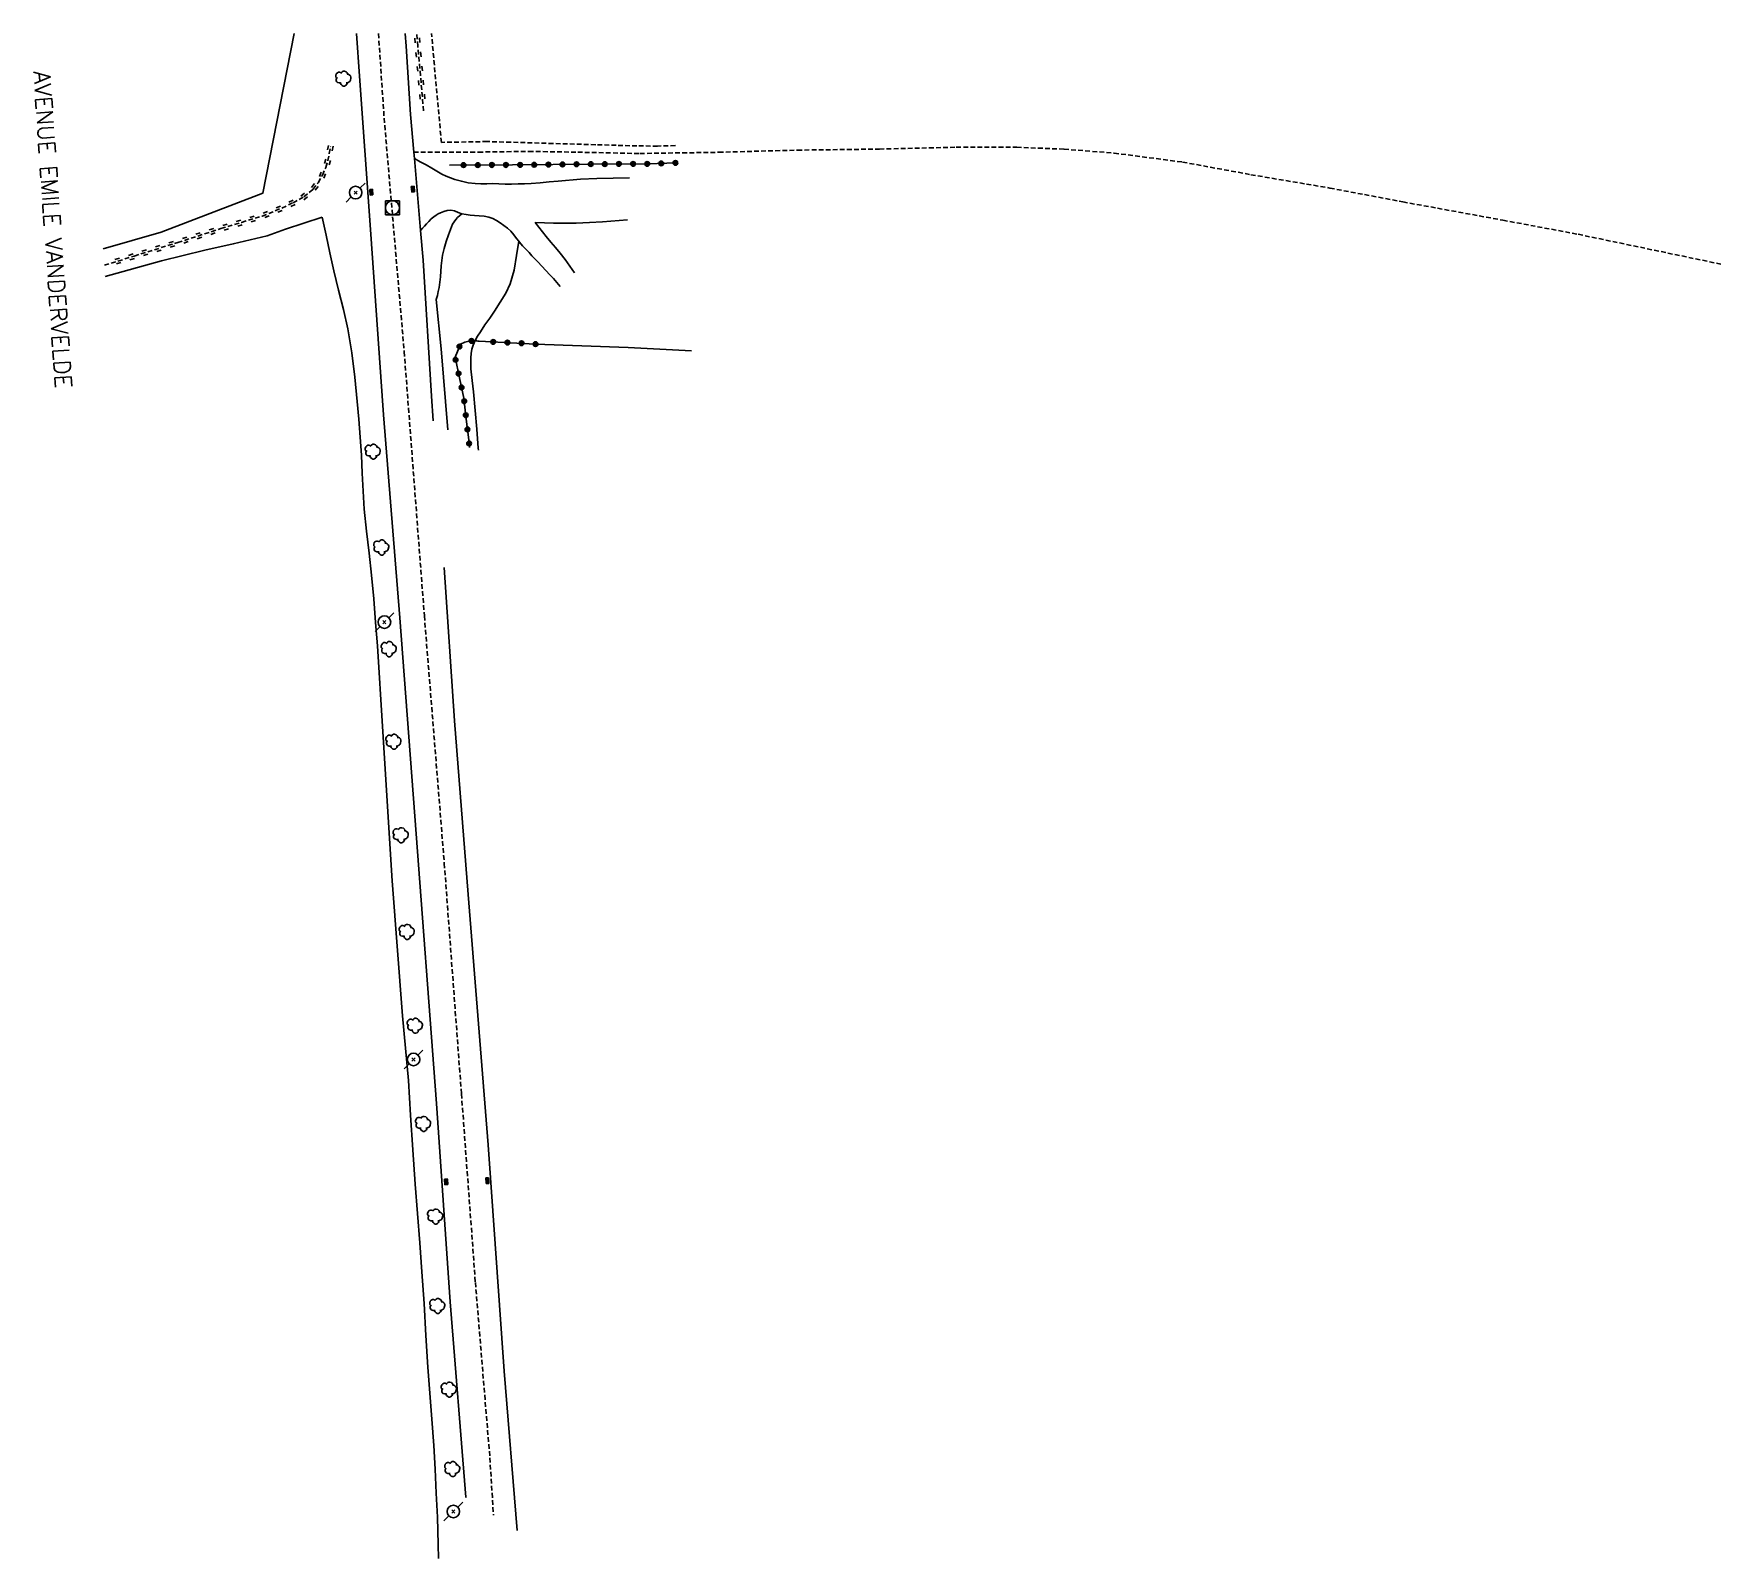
# Model space of a CAD drawing. Header units: millimetres. Extents: x 194066 to 195000, y 155070 to 156000.
# Drawn here: x 194065.7 to 194244.3, y 155838.1 to 156000 of the extents above; entities that cross this region are included whole.
import ezdxf

# ---------------------------------------------------------------- set-up
doc = ezdxf.new("R2010")
doc.units = ezdxf.units.MM
doc.linetypes.add('DASHED', pattern=[0.75, 0.5, -0.25])
doc.layers.get('0').update_dxf_attribs({"linetype": 'CONTINUOUS'})
for name, color, linetype in [('W0001', 6, 'DASHED'), ('W0008', 7, 'CONTINUOUS'), ('W0017', 7, 'CONTINUOUS'), ('W0070', 7, 'DASHED'), ('W0112', 1, 'DASHED'), ('W0211', 2, 'CONTINUOUS'), ('W0214', 2, 'CONTINUOUS'), ('W0220', 5, 'DASHED'), ('W0300', 7, 'CONTINUOUS'), ('W0322', 7, 'CONTINUOUS'), ('W0323', 7, 'CONTINUOUS'), ('W0330', 7, 'CONTINUOUS'), ('W0401', 7, 'CONTINUOUS'), ('W0420', 7, 'CONTINUOUS'), ('W0473', 7, 'CONTINUOUS'), ('W0989', 7, 'CONTINUOUS')]:
    doc.layers.add(name, color=color, linetype=linetype)
doc.styles.get("Standard").update_dxf_attribs({"font": 'romans.shx', "width": 0.85})

# ---------------------------------------------------------------- blocks, each defined once
blk = doc.blocks.new('T300')
for p, q in [((-0.8, 0.51), (-0.86, 0.34)), ((-0.86, 0.34), (-0.86, 0.17)), ((-0.86, 0.17), (-0.74, 0.06)), ((-0.69, 0.63), (-0.8, 0.51)), ((-0.8, -0.06), (-0.74, 0.06)), ((-0.74, 0.06), (-0.69, 0.11)), ((-0.57, 0.69), (-0.69, 0.63)), ((-0.46, 0.69), (-0.57, 0.69)), ((-0.29, 0.63), (-0.46, 0.69)), ((-0.29, 0.63), (-0.17, 0.74)), ((-0.23, 0.57), (-0.29, 0.63)), ((-0.17, 0.74), (-0.06, 0.8)), ((-0.06, 0.8), (0.06, 0.8)), ((0.06, 0.8), (0.23, 0.74)), ((0.23, 0.74), (0.34, 0.63)), ((0.34, 0.63), (0.4, 0.51)), ((0.46, 0.46), (0.34, 0.46)), ((0.4, 0.51), (0.4, 0.46)), ((0.57, 0.4), (0.46, 0.46)), ((0.57, 0.4), (0.69, 0.29)), ((0.69, 0.29), (0.74, 0.17)), ((0.74, 0.06), (0.69, -0.17)), ((0.74, 0.17), (0.74, 0.06)), ((-0.8, -0.17), (-0.8, -0.06)), ((-0.8, -0.23), (-0.8, -0.17)), ((-0.74, -0.34), (-0.8, -0.23)), ((-0.69, -0.4), (-0.74, -0.34)), ((-0.51, -0.46), (-0.69, -0.4)), ((-0.4, -0.46), (-0.51, -0.46)), ((-0.4, -0.46), (-0.34, -0.46)), ((-0.34, -0.46), (-0.34, -0.4)), ((-0.34, -0.51), (-0.34, -0.46)), ((-0.29, -0.63), (-0.34, -0.51)), ((-0.17, -0.74), (-0.29, -0.63)), ((-0.06, -0.8), (-0.17, -0.74)), ((0.06, -0.8), (-0.06, -0.8)), ((0.17, -0.74), (0.06, -0.8)), ((0.23, -0.69), (0.17, -0.74)), ((0.29, -0.46), (0.23, -0.46)), ((0.29, -0.63), (0.23, -0.69)), ((0.46, -0.4), (0.29, -0.46)), ((0.34, -0.51), (0.29, -0.63)), ((0.34, -0.51), (0.34, -0.46)), ((0.57, -0.34), (0.46, -0.4)), ((0.63, -0.29), (0.57, -0.34)), ((0.69, -0.17), (0.63, -0.29))]:
    blk.add_line(p, q)
blk = doc.blocks.new('T473')
for p, q in [((-0.166667, 0.166667), (0.166667, -0.166667)), ((-0.166667, -0.166667), (0.166667, 0.166667)), ((0.500001, 0.500001), (1.000002, 1.000002)), ((-1.000002, -1.000002), (-0.500001, -0.500001))]:
    blk.add_line(p, q)
blk.add_ellipse((0, 0), major_axis=(0.471405, 0.471405), ratio=1, start_param=5.4977871438, end_param=11.780972451)
blk = doc.blocks.new('T420')
for p, q in [((0.75, 0.75), (-0.75, 0.75)), ((-0.75, 0.75), (-0.75, -0.75)), ((0.75, 0.75), (0.75, -0.75)), ((0.75, -0.75), (-0.75, -0.75))]:
    blk.add_line(p, q)
blk.add_ellipse((0, 0), major_axis=(-0.53, 0.53), ratio=1, start_param=3.926991, end_param=10.210176)
blk = doc.blocks.new('T401')
for p, q in [((-0.3, 0.3), (0, 0.3)), ((-0.3, -0.25), (-0.3, 0.3)), ((-0.3, 0.15), (0, 0.15)), ((-0.3, 0), (0, 0)), ((0, 0.3), (0, -0.25)), ((-0.3, -0.15), (0, -0.15)), ((-0.3, -0.25), (-0.3, -0.3)), ((-0.3, -0.3), (0, -0.3)), ((0, -0.3), (0, -0.25))]:
    blk.add_line(p, q)
blk = doc.blocks.new('t323o')
at = {"color": 0, "linetype": 'Continuous'}
for radius in [0.25, 0.15]:
    blk.add_circle((0, 0), radius, dxfattribs=at)
blk = doc.blocks.new('t322o')
at = {"color": 0, "linetype": 'Continuous'}
for radius in [0.25, 0.15]:
    blk.add_circle((0, 0), radius, dxfattribs=at)
blk = doc.blocks.new('t220o')
at = {"color": 0, "linetype": 'Continuous'}
for p, q in [((-0.25, 0.25), (0.25, 0.25)), ((-0.25, -0.25), (0.25, -0.25))]:
    blk.add_line(p, q, dxfattribs=at)

msp = doc.modelspace()

# ---------------------------------------------------------------- linework, layer by layer
at = {"layer": 'W0001'}
msp.add_lwpolyline([(194102.38, 156000), (194102.98, 155991.01), (194105.11, 155966.23), (194107.25, 155938.18), (194109.37, 155911.89), (194111.19, 155887.42), (194112.67, 155867.4), (194114.21, 155848.78), (194114.59, 155842.69)], dxfattribs=at)
at = {"layer": 'W0008'}
for points in [[(194100.03, 156000), (194100.37, 155995.49), (194101.5, 155979.69), (194102.92, 155959.53), (194104.63, 155937.96), (194106.23, 155916.89), (194108.55, 155886.39), (194110, 155865.33), (194111.67, 155844.59), (194111.67, 155844.59), (194111.67, 155844.59), (194111.67, 155844.59), (194111.67, 155844.59)], [(194108.2, 155958.87), (194108, 155961.51), (194107.11, 155975.93), (194106.84, 155979.1), (194106.19, 155986.73), (194106.13, 155987.41), (194105.79, 155991.42), (194105.33, 155998.66), (194105.23, 156000)], [(194117.11, 155841.04), (194115.73, 155857.97), (194114.02, 155882.01), (194111.92, 155908.6), (194110.46, 155927.03), (194109.35, 155943.3), (194109.35, 155943.3)]]:
    msp.add_lwpolyline(points, dxfattribs=at)
at = {"layer": 'W0017'}
for points in [[(194129.04, 155984.67), (194127.3, 155984.64), (194125.56, 155984.61), (194123.82, 155984.53), (194123.04, 155984.47), (194122.26, 155984.4), (194121.47, 155984.33), (194120.51, 155984.25), (194119.55, 155984.16), (194118.59, 155984.1), (194117.89, 155984.06), (194117.2, 155984.04), (194116.5, 155984.03), (194115.83, 155984.03), (194115.16, 155984.05), (194114.49, 155984.07), (194113.87, 155984.06), (194113.26, 155984.05), (194112.64, 155984.08), (194111.91, 155984.17), (194111.19, 155984.32), (194110.48, 155984.52), (194110.02, 155984.68), (194109.57, 155984.87), (194109.12, 155985.08), (194108.76, 155985.28), (194108.4, 155985.49), (194108.05, 155985.7), (194107.43, 155986.05), (194106.81, 155986.39), (194106.19, 155986.73)], [(194106.84, 155979.1), (194107.05, 155979.33), (194107.27, 155979.56), (194107.48, 155979.79), (194107.73, 155980.06), (194107.99, 155980.32), (194108.27, 155980.55), (194108.49, 155980.71), (194108.72, 155980.86), (194108.97, 155980.98), (194109.32, 155981.12), (194109.68, 155981.21), (194110.05, 155981.25), (194110.45, 155981.18), (194110.84, 155981.02), (194111.24, 155980.87)], [(194111.24, 155980.87), (194111.69, 155980.8), (194112.13, 155980.73), (194112.58, 155980.67), (194113.09, 155980.64), (194113.6, 155980.61), (194114.09, 155980.52), (194114.52, 155980.36), (194114.93, 155980.15), (194115.32, 155979.92), (194115.71, 155979.64), (194116.08, 155979.34), (194116.43, 155979.01), (194116.75, 155978.64), (194117.05, 155978.24), (194117.27, 155977.96), (194117.36, 155977.85), (194117.69, 155977.48), (194118.03, 155977.12), (194118.37, 155976.76), (194118.68, 155976.42), (194119, 155976.09), (194119.31, 155975.76), (194119.74, 155975.3), (194120.17, 155974.85), (194120.59, 155974.4), (194120.96, 155973.99), (194121.33, 155973.58), (194121.69, 155973.16)], [(194123.21, 155974.61), (194122.7, 155975.31), (194122.2, 155976.01), (194121.67, 155976.69), (194121.18, 155977.28), (194120.67, 155977.86), (194120.18, 155978.44), (194119.79, 155978.94), (194119.41, 155979.44), (194119.03, 155979.94), (194120.01, 155979.91), (194120.98, 155979.89), (194121.95, 155979.88), (194123.36, 155979.89), (194124.78, 155979.94), (194126.19, 155980.02), (194127.07, 155980.08), (194127.95, 155980.16), (194128.83, 155980.24)]]:
    msp.add_lwpolyline(points, dxfattribs=at)
at = {"layer": 'W0070'}
for points in [[(194106.13, 155987.41), (194112.99, 155987.42), (194118.35, 155987.5), (194123.54, 155987.41)], [(194123.54, 155987.41), (194130.15, 155987.27), (194138.53, 155987.4), (194146.89, 155987.63), (194155.6, 155987.74), (194163.75, 155987.93), (194170.18, 155987.93), (194175.21, 155987.73), (194180.52, 155987.31), (194187.78, 155986.36), (194195.05, 155985.02), (194203.44, 155983.6), (194211.19, 155982.13), (194221.81, 155980.19), (194229.8, 155978.69), (194249.75, 155974.52)]]:
    msp.add_lwpolyline(points, dxfattribs=at)
at = {"layer": 'W0112'}
for points in [[(194125.45, 155988.2), (194113.93, 155988.54), (194109.06, 155988.45), (194108.01, 156000)], [(194133.91, 155988.11), (194132.02, 155988.06), (194129.83, 155988.08), (194127.64, 155988.14), (194125.45, 155988.2)]]:
    msp.add_lwpolyline(points, dxfattribs=at)
at = {"layer": 'W0211'}
for points in [[(194111.24, 155980.87), (194111.01, 155980.67), (194110.78, 155980.47), (194110.58, 155980.26), (194110.25, 155979.76), (194110.01, 155979.2), (194109.8, 155978.63), (194109.55, 155977.92), (194109.34, 155977.19), (194109.17, 155976.46), (194109.02, 155975.33), (194108.96, 155974.18), (194108.83, 155973.04), (194108.73, 155972.62), (194108.63, 155972.19), (194108.52, 155971.77)], [(194108.52, 155971.77), (194109.03, 155966.54), (194109.74, 155957.92)], [(194109.74, 155957.92), (194109.74, 155957.92), (194109.74, 155957.92)]]:
    msp.add_lwpolyline(points, dxfattribs=at)
at = {"layer": 'W0214'}
for points in [[(194117.27, 155977.96), (194117.03, 155976.43), (194116.8, 155974.89), (194116.38, 155973.43), (194115.89, 155972.43), (194115.31, 155971.47), (194114.7, 155970.53), (194114.2, 155969.8), (194113.68, 155969.09), (194113.2, 155968.35), (194112.91, 155967.89), (194112.64, 155967.42), (194112.42, 155966.93), (194112.31, 155966.49), (194112.23, 155966.05), (194112.18, 155965.59), (194112.17, 155964.39), (194112.32, 155963.18), (194112.47, 155961.97), (194112.64, 155959.98), (194112.81, 155957.99), (194112.98, 155955.99)], [(194112.98, 155955.99), (194112.99, 155955.76)]]:
    msp.add_lwpolyline(points, dxfattribs=at)
at = {"layer": 'W0220'}
for points in [[(194107.17, 155991.8), (194106.56, 155998.66), (194106.44, 156000)], [(194073.27, 155975.41), (194076.43, 155976.38), (194081.05, 155977.82), (194085.65, 155979.3), (194087.84, 155979.96), (194090.03, 155980.62), (194092.13, 155981.48), (194093.3, 155982.04), (194094.44, 155982.67), (194095.41, 155983.46), (194095.96, 155984.17), (194096.42, 155984.96), (194096.79, 155985.79), (194097.01, 155986.51), (194097.15, 155987.26), (194097.3, 155988.01)]]:
    msp.add_lwpolyline(points, dxfattribs=at)
at = {"layer": 'W0300'}
msp.add_lwpolyline([(194073.13, 155977.15), (194079.28, 155978.93), (194090.1, 155983.07), (194093.41, 156000)], dxfattribs=at)
at = {"layer": 'W0322'}
msp.add_lwpolyline([(194113.07, 155967.33), (194112.94, 155967.36), (194112.8, 155967.38), (194112.67, 155967.4), (194112.11, 155967.37), (194111.56, 155967.23), (194111.09, 155967.03), (194110.51, 155965.63), (194110.97, 155963.46), (194111.45, 155961.29), (194111.69, 155959.07), (194111.98, 155956.85), (194112.06, 155956.04)], dxfattribs=at)
at = {"layer": 'W0323'}
for points in [[(194109.92, 155986.04), (194116.6, 155986.05), (194125.2, 155986.15), (194130.95, 155986.16), (194134.05, 155986.28)], [(194113.07, 155967.33), (194119.07, 155967.04)]]:
    msp.add_lwpolyline(points, dxfattribs=at)
at = {"layer": 'W0330'}
for points in [[(194073.36, 155974.21), (194079.32, 155975.89), (194083.94, 155976.99), (194086.96, 155977.67), (194090.56, 155978.54), (194092.49, 155979.25), (194096.4, 155980.52)], [(194108.75, 155838.09), (194108.71, 155839.55), (194108.67, 155841.01), (194108.63, 155842.47), (194108.52, 155845.01), (194108.39, 155847.55), (194108.24, 155850.09), (194108.05, 155852.86), (194107.83, 155855.62), (194107.62, 155858.38), (194107.41, 155861.76), (194107.22, 155865.14), (194107, 155868.51), (194106.76, 155871.61), (194106.51, 155874.72), (194106.27, 155877.82), (194106.01, 155881.49), (194105.78, 155885.17), (194105.55, 155888.85), (194104.92, 155895.69), (194103.83, 155910.04), (194102.81, 155926.42), (194102.26, 155934.98), (194102.06, 155937.48), (194101.87, 155939.98), (194101.64, 155942.48), (194101.38, 155944.82), (194101.09, 155947.16), (194100.85, 155949.51), (194100.74, 155951.42), (194100.66, 155953.33), (194100.56, 155955.25), (194100.43, 155957.15), (194100.28, 155959.05), (194100.1, 155960.95), (194099.85, 155963.53), (194099.55, 155966.11), (194099.14, 155968.66), (194098.68, 155970.72), (194098.14, 155972.76), (194097.63, 155974.81), (194097.21, 155976.71), (194096.81, 155978.61), (194096.4, 155980.52)], [(194119.07, 155967.04), (194128.9, 155966.67), (194135.64, 155966.3)]]:
    msp.add_lwpolyline(points, dxfattribs=at)

# ---------------------------------------------------------------- block references
at = {"layer": 'W0220'}
for p, rotation in [((194106.5, 155999.28), 95.08661257217277), ((194106.63, 155997.78), 95.0873510310223), ((194106.77, 155996.29), 95.0873510310223), ((194106.9, 155994.79), 95.0873510310223), ((194107.03, 155993.3), 95.0873510310223), ((194097.27, 155987.84), 78.86600079045446), ((194096.96, 155986.37), 73.4821857474195), ((194095.61, 155983.72), 52.19259537579605), ((194096.43, 155984.97), 66.01180344117513), ((194093.19, 155981.99), 25.63941784742293), ((194094.5, 155982.72), 39.34398954466985), ((194087.59, 155979.88), 16.67523896534387), ((194089.02, 155980.32), 16.90562813832569), ((194090.44, 155980.79), 22.24264304424779), ((194091.83, 155981.36), 22.24264304424779), ((194081.86, 155978.08), 17.83903723442464), ((194083.29, 155978.54), 17.83903723442464), ((194084.72, 155979), 17.83903723442464), ((194086.15, 155979.45), 16.67523896534387), ((194076.14, 155976.29), 17.06700732682861), ((194077.57, 155976.74), 17.31796510161886), ((194079, 155977.18), 17.31796510161886), ((194080.43, 155977.63), 17.31796510161886), ((194074.7, 155975.85), 17.06700732682861)]:
    msp.add_blockref('t220o', p, dxfattribs=dict(at, rotation=rotation))
at = {"layer": 'W0300', "rotation": 359.9999899820874}
for p in [(194098.7, 155995.22), (194101.83, 155955.61), (194106.3, 155894.65), (194107.18, 155884.23), (194108.46, 155874.39), (194108.68, 155864.89), (194109.91, 155856.01), (194110.27, 155847.57)]:
    msp.add_blockref('T300', p, dxfattribs=at)
at = {"layer": 'W0300'}
for p in [(194102.73, 155945.43), (194103.52, 155934.64), (194104.03, 155924.81), (194104.79, 155914.88), (194105.43, 155904.61)]:
    msp.add_blockref('T300', p, dxfattribs=at)
at = {"layer": 'W0322'}
for p, rotation in [((194112.25, 155967.37), 183.0829698051197), ((194110.98, 155966.77), 247.6157512356407), ((194110.57, 155965.37), 281.8780023250278), ((194110.88, 155963.9), 281.8780023250278), ((194111.2, 155962.43), 282.6268448801488), ((194111.49, 155960.96), 276.190151260531), ((194111.65, 155959.47), 276.190151260531), ((194111.83, 155957.98), 277.2457994621658), ((194112.01, 155956.49), 276.141917643146)]:
    msp.add_blockref('t322o', p, dxfattribs=dict(at, rotation=rotation))
at = {"layer": 'W0323'}
for p, rotation in [((194111.42, 155986.04), 0.103049851933301), ((194112.92, 155986.04), 0.103049851933301), ((194114.42, 155986.05), 0.103049851933301), ((194115.92, 155986.05), 0.103049851933301), ((194117.42, 155986.06), 0.6729396019775196), ((194118.92, 155986.08), 0.6729396019775196), ((194120.42, 155986.09), 0.6729396019775196), ((194121.92, 155986.11), 0.6729396019775196), ((194123.42, 155986.13), 0.6729396019775196), ((194124.92, 155986.15), 0.6729396019775196), ((194126.42, 155986.15), 0.1094568961178474), ((194127.92, 155986.16), 0.1094568961178474), ((194129.42, 155986.16), 0.1094568961178474), ((194130.92, 155986.16), 0.1094568961178474), ((194132.42, 155986.22), 2.11846144198987), ((194133.92, 155986.27), 2.11846144198987), ((194114.57, 155967.26), 357.2219436161217), ((194116.07, 155967.19), 357.2219436161217), ((194117.57, 155967.12), 357.2219436161217), ((194119.06, 155967.04), 357.2219436161217)]:
    msp.add_blockref('t323o', p, dxfattribs=dict(at, rotation=rotation))
at = {"layer": 'W0401'}
for p, rotation in [((194106.19, 155983.5), 4.888028521985296), ((194101.47, 155983.16), 184.1054577765983), ((194109.41, 155878.06), 183.9440467461325), ((194114.09, 155878.21), 4.067340312073242)]:
    msp.add_blockref('T401', p, dxfattribs=dict(at, rotation=rotation))
at = {"layer": 'W0420', "rotation": 359.9999899820874}
msp.add_blockref('T420', (194103.86, 155981.51), dxfattribs=at)
at = {"layer": 'W0473', "rotation": 359.9999899820874}
for p in [(194099.95, 155983.12), (194103.01, 155937.51), (194106.1, 155891.07), (194110.33, 155843.07)]:
    msp.add_blockref('T473', p, dxfattribs=at)

# ---------------------------------------------------------------- texts
at = {"layer": 'W0989'}
msp.add_text('AVENUE EMILE VANDERVELDE  ', height=1.75, rotation=273.9537, dxfattribs=at).set_placement((194065.74, 155995.98))

doc.saveas('drawing.dxf')
